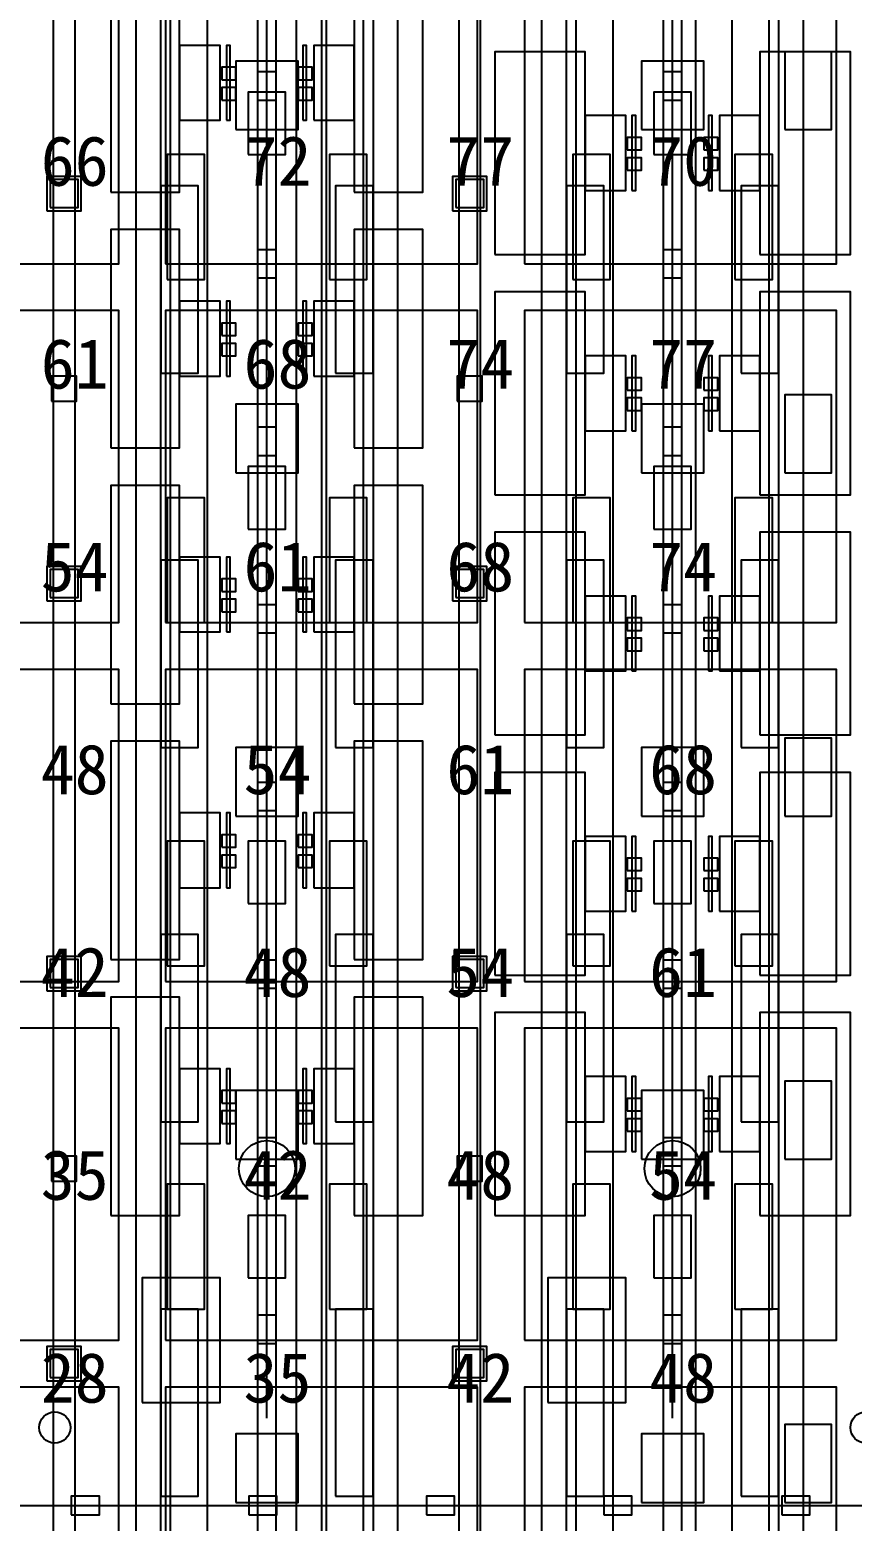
# Model space of a CAD drawing. Header units: metres. Extents: x -1640 to 1560, y -268 to 2338.
# Drawn here: x -203.35 to -176.99, y 2042.2 to 2090 of the extents above; entities that cross this region are included whole.
import ezdxf

# ---------------------------------------------------------------- set-up
doc = ezdxf.new("R2010")
doc.units = ezdxf.units.M
for name, color, linetype in [('1F_CHL', 4, 'Continuous'), ('1F_PUMP', 2, 'Continuous'), ('1F_SCR', 3, 'Continuous'), ('1F_STRUCT_COLUMN', 8, 'Continuous'), ('2F_CSF_LATERAL_RACK_CONCEPT', 9, 'Continuous'), ('2F_RFG', 5, 'Continuous'), ('2F_STRUCT_COLUMN', 8, 'Continuous'), ('2F_VMB', 6, 'Continuous'), ('3F_CLEANROOM_OVERHEAD_PIPE_DUCT_CONCEPT', 9, 'Continuous'), ('3F_CVD', 3, 'Continuous'), ('3F_DIFF', 4, 'Continuous'), ('3F_EHS_EGRESS_DIST_M', 2, 'Continuous'), ('3F_EHS_EXTINGUISHER_HYDRANT_CABINET_CONCEPT', 1, 'Continuous'), ('3F_EHS_GAS_DETECTOR', 6, 'Continuous'), ('3F_FOUP', 5, 'Continuous'), ('3F_OHT', 9, 'Continuous'), ('3F_OHTV', 1, 'Continuous'), ('3F_STK', 3, 'Continuous'), ('3F_STRUCT_COLUMN', 8, 'Continuous'), ('3F_TBAR', 6, 'Continuous'), ('4F_FFU', 1, 'Continuous'), ('4F_STRUCT_PLENUM_TRUSS_CONCEPT', 9, 'Continuous'), ('5F_CHL', 4, 'Continuous'), ('5F_PUMP', 2, 'Continuous'), ('5F_SCR', 3, 'Continuous'), ('5F_STRUCT_COLUMN', 8, 'Continuous'), ('6F_CSF_LATERAL_RACK_CONCEPT', 9, 'Continuous'), ('6F_RFG', 5, 'Continuous'), ('6F_STRUCT_COLUMN', 8, 'Continuous'), ('6F_VMB', 6, 'Continuous'), ('7F_CLEANROOM_OVERHEAD_PIPE_DUCT_CONCEPT', 9, 'Continuous'), ('7F_CVD', 3, 'Continuous'), ('7F_DIFF', 4, 'Continuous'), ('7F_EHS_EGRESS_DIST_M', 2, 'Continuous'), ('7F_EHS_EXTINGUISHER_HYDRANT_CABINET_CONCEPT', 1, 'Continuous'), ('7F_EHS_GAS_DETECTOR', 6, 'Continuous'), ('7F_FOUP', 5, 'Continuous'), ('7F_OHT', 9, 'Continuous'), ('7F_OHTV', 1, 'Continuous'), ('7F_STK', 3, 'Continuous'), ('7F_STRUCT_COLUMN', 8, 'Continuous'), ('7F_TBAR', 6, 'Continuous'), ('8F_FFU', 1, 'Continuous'), ('8F_STRUCT_PLENUM_TRUSS_CONCEPT', 9, 'Continuous'), ('EHS_TREATED_EXHAUST', 30, 'Continuous'), ('UTIL_ELEC.LV_CONCEPT', 2, 'Continuous'), ('UTIL_PCW.R_CONCEPT', 1, 'Continuous'), ('UTIL_PCW.S_CONCEPT', 6, 'Continuous')]:
    doc.layers.add(name, color=color, linetype=linetype)

msp = doc.modelspace()

# ---------------------------------------------------------------- linework, layer by layer
at = {"layer": '1F_CHL'}
for points in [[(-179.15, 2086.8), (-177.65, 2086.8), (-177.65, 2089.3), (-179.15, 2089.3)], [(-179.15, 2075.8), (-177.65, 2075.8), (-177.65, 2078.3), (-179.15, 2078.3)], [(-179.15, 2064.8), (-177.65, 2064.8), (-177.65, 2067.3), (-179.15, 2067.3)], [(-179.15, 2053.8), (-177.65, 2053.8), (-177.65, 2056.3), (-179.15, 2056.3)], [(-179.15, 2042.8), (-177.65, 2042.8), (-177.65, 2045.3), (-179.15, 2045.3)]]:
    msp.add_lwpolyline(points, close=True, dxfattribs=at)
at = {"layer": '1F_PUMP'}
for points in [[(-198.95, 2082), (-197.75, 2082), (-197.75, 2086), (-198.95, 2086)], [(-193.75, 2082), (-192.55, 2082), (-192.55, 2086), (-193.75, 2086)], [(-185.95, 2082), (-184.75, 2082), (-184.75, 2086), (-185.95, 2086)], [(-180.75, 2082), (-179.55, 2082), (-179.55, 2086), (-180.75, 2086)], [(-198.95, 2071), (-197.75, 2071), (-197.75, 2075), (-198.95, 2075)], [(-193.75, 2071), (-192.55, 2071), (-192.55, 2075), (-193.75, 2075)], [(-185.95, 2071), (-184.75, 2071), (-184.75, 2075), (-185.95, 2075)], [(-180.75, 2071), (-179.55, 2071), (-179.55, 2075), (-180.75, 2075)], [(-198.95, 2060), (-197.75, 2060), (-197.75, 2064), (-198.95, 2064)], [(-193.75, 2060), (-192.55, 2060), (-192.55, 2064), (-193.75, 2064)], [(-185.95, 2060), (-184.75, 2060), (-184.75, 2064), (-185.95, 2064)], [(-180.75, 2060), (-179.55, 2060), (-179.55, 2064), (-180.75, 2064)], [(-198.95, 2049), (-197.75, 2049), (-197.75, 2053), (-198.95, 2053)], [(-193.75, 2049), (-192.55, 2049), (-192.55, 2053), (-193.75, 2053)], [(-185.95, 2049), (-184.75, 2049), (-184.75, 2053), (-185.95, 2053)], [(-180.75, 2049), (-179.55, 2049), (-179.55, 2053), (-180.75, 2053)]]:
    msp.add_lwpolyline(points, close=True, dxfattribs=at)
at = {"layer": '1F_SCR'}
for points in [[(-196.75, 2086.8), (-194.75, 2086.8), (-194.75, 2089), (-196.75, 2089)], [(-183.75, 2086.8), (-181.75, 2086.8), (-181.75, 2089), (-183.75, 2089)], [(-196.75, 2075.8), (-194.75, 2075.8), (-194.75, 2078), (-196.75, 2078)], [(-183.75, 2075.8), (-181.75, 2075.8), (-181.75, 2078), (-183.75, 2078)], [(-196.75, 2064.8), (-194.75, 2064.8), (-194.75, 2067), (-196.75, 2067)], [(-183.75, 2064.8), (-181.75, 2064.8), (-181.75, 2067), (-183.75, 2067)], [(-196.75, 2053.8), (-194.75, 2053.8), (-194.75, 2056), (-196.75, 2056)], [(-183.75, 2053.8), (-181.75, 2053.8), (-181.75, 2056), (-183.75, 2056)], [(-196.75, 2042.8), (-194.75, 2042.8), (-194.75, 2045), (-196.75, 2045)], [(-183.75, 2042.8), (-181.75, 2042.8), (-181.75, 2045), (-183.75, 2045)]]:
    msp.add_lwpolyline(points, close=True, dxfattribs=at)
at = {"layer": '1F_STRUCT_COLUMN'}
for points in [[(-202.8, 2084.2), (-201.7, 2084.2), (-201.7, 2085.3), (-202.8, 2085.3)], [(-189.8, 2084.2), (-188.7, 2084.2), (-188.7, 2085.3), (-189.8, 2085.3)], [(-202.8, 2071.7), (-201.7, 2071.7), (-201.7, 2072.8), (-202.8, 2072.8)], [(-189.8, 2071.7), (-188.7, 2071.7), (-188.7, 2072.8), (-189.8, 2072.8)], [(-202.8, 2059.2), (-201.7, 2059.2), (-201.7, 2060.3), (-202.8, 2060.3)], [(-189.8, 2059.2), (-188.7, 2059.2), (-188.7, 2060.3), (-189.8, 2060.3)], [(-202.8, 2046.7), (-201.7, 2046.7), (-201.7, 2047.8), (-202.8, 2047.8)], [(-189.8, 2046.7), (-188.7, 2046.7), (-188.7, 2047.8), (-189.8, 2047.8)]]:
    msp.add_lwpolyline(points, close=True, dxfattribs=at)
at = {"layer": '2F_CSF_LATERAL_RACK_CONCEPT'}
for points in [[(-199.95, 1970), (-199.15, 1970), (-199.15, 2113), (-199.95, 2113)], [(-192.35, 1970), (-191.55, 1970), (-191.55, 2113), (-192.35, 2113)], [(-186.95, 1970), (-186.15, 1970), (-186.15, 2113), (-186.95, 2113)], [(-179.35, 1970), (-178.55, 1970), (-178.55, 2113), (-179.35, 2113)]]:
    msp.add_lwpolyline(points, close=True, dxfattribs=at)
at = {"layer": '2F_RFG'}
for points in [[(-199.15, 2079), (-197.95, 2079), (-197.95, 2085), (-199.15, 2085)], [(-193.55, 2079), (-192.35, 2079), (-192.35, 2085), (-193.55, 2085)], [(-186.15, 2079), (-184.95, 2079), (-184.95, 2085), (-186.15, 2085)], [(-180.55, 2079), (-179.35, 2079), (-179.35, 2085), (-180.55, 2085)], [(-199.15, 2067), (-197.95, 2067), (-197.95, 2073), (-199.15, 2073)], [(-193.55, 2067), (-192.35, 2067), (-192.35, 2073), (-193.55, 2073)], [(-186.15, 2067), (-184.95, 2067), (-184.95, 2073), (-186.15, 2073)], [(-180.55, 2067), (-179.35, 2067), (-179.35, 2073), (-180.55, 2073)], [(-199.15, 2055), (-197.95, 2055), (-197.95, 2061), (-199.15, 2061)], [(-193.55, 2055), (-192.35, 2055), (-192.35, 2061), (-193.55, 2061)], [(-186.15, 2055), (-184.95, 2055), (-184.95, 2061), (-186.15, 2061)], [(-180.55, 2055), (-179.35, 2055), (-179.35, 2061), (-180.55, 2061)], [(-199.15, 2043), (-197.95, 2043), (-197.95, 2049), (-199.15, 2049)], [(-193.55, 2043), (-192.35, 2043), (-192.35, 2049), (-193.55, 2049)], [(-186.15, 2043), (-184.95, 2043), (-184.95, 2049), (-186.15, 2049)], [(-180.55, 2043), (-179.35, 2043), (-179.35, 2049), (-180.55, 2049)]]:
    msp.add_lwpolyline(points, close=True, dxfattribs=at)
at = {"layer": '2F_STRUCT_COLUMN'}
for points in [[(-202.7, 2084.3), (-201.8, 2084.3), (-201.8, 2085.2), (-202.7, 2085.2)], [(-189.7, 2084.3), (-188.8, 2084.3), (-188.8, 2085.2), (-189.7, 2085.2)], [(-202.7, 2071.8), (-201.8, 2071.8), (-201.8, 2072.7), (-202.7, 2072.7)], [(-189.7, 2071.8), (-188.8, 2071.8), (-188.8, 2072.7), (-189.7, 2072.7)], [(-202.7, 2059.3), (-201.8, 2059.3), (-201.8, 2060.2), (-202.7, 2060.2)], [(-189.7, 2059.3), (-188.8, 2059.3), (-188.8, 2060.2), (-189.7, 2060.2)], [(-202.7, 2046.8), (-201.8, 2046.8), (-201.8, 2047.7), (-202.7, 2047.7)], [(-189.7, 2046.8), (-188.8, 2046.8), (-188.8, 2047.7), (-189.7, 2047.7)]]:
    msp.add_lwpolyline(points, close=True, dxfattribs=at)
at = {"layer": '2F_VMB'}
for points in [[(-196.35, 2086), (-195.15, 2086), (-195.15, 2088), (-196.35, 2088)], [(-183.35, 2086), (-182.15, 2086), (-182.15, 2088), (-183.35, 2088)], [(-196.35, 2074), (-195.15, 2074), (-195.15, 2076), (-196.35, 2076)], [(-183.35, 2074), (-182.15, 2074), (-182.15, 2076), (-183.35, 2076)], [(-196.35, 2062), (-195.15, 2062), (-195.15, 2064), (-196.35, 2064)], [(-183.35, 2062), (-182.15, 2062), (-182.15, 2064), (-183.35, 2064)], [(-196.35, 2050), (-195.15, 2050), (-195.15, 2052), (-196.35, 2052)], [(-183.35, 2050), (-182.15, 2050), (-182.15, 2052), (-183.35, 2052)]]:
    msp.add_lwpolyline(points, close=True, dxfattribs=at)
at = {"layer": '3F_CLEANROOM_OVERHEAD_PIPE_DUCT_CONCEPT'}
for points in [[(-198.85, 1969), (-197.65, 1969), (-197.65, 2114), (-198.85, 2114)], [(-193.85, 1969), (-192.65, 1969), (-192.65, 2114), (-193.85, 2114)], [(-185.85, 1969), (-184.65, 1969), (-184.65, 2114), (-185.85, 2114)], [(-180.85, 1969), (-179.65, 1969), (-179.65, 2114), (-180.85, 2114)]]:
    msp.add_lwpolyline(points, close=True, dxfattribs=at)
at = {"layer": '3F_CVD'}
for points in [[(-188.45, 2082.8), (-185.55, 2082.8), (-185.55, 2089.3), (-188.45, 2089.3)], [(-179.95, 2082.8), (-177.05, 2082.8), (-177.05, 2089.3), (-179.95, 2089.3)], [(-185.55, 2084.85), (-184.25, 2084.85), (-184.25, 2087.25), (-185.55, 2087.25)], [(-181.25, 2084.85), (-179.95, 2084.85), (-179.95, 2087.25), (-181.25, 2087.25)], [(-188.45, 2075.1), (-185.55, 2075.1), (-185.55, 2081.6), (-188.45, 2081.6)], [(-179.95, 2075.1), (-177.05, 2075.1), (-177.05, 2081.6), (-179.95, 2081.6)], [(-185.55, 2077.15), (-184.25, 2077.15), (-184.25, 2079.55), (-185.55, 2079.55)], [(-181.25, 2077.15), (-179.95, 2077.15), (-179.95, 2079.55), (-181.25, 2079.55)], [(-188.45, 2067.4), (-185.55, 2067.4), (-185.55, 2073.9), (-188.45, 2073.9)], [(-179.95, 2067.4), (-177.05, 2067.4), (-177.05, 2073.9), (-179.95, 2073.9)], [(-185.55, 2069.45), (-184.25, 2069.45), (-184.25, 2071.85), (-185.55, 2071.85)], [(-181.25, 2069.45), (-179.95, 2069.45), (-179.95, 2071.85), (-181.25, 2071.85)], [(-188.45, 2059.7), (-185.55, 2059.7), (-185.55, 2066.2), (-188.45, 2066.2)], [(-179.95, 2059.7), (-177.05, 2059.7), (-177.05, 2066.2), (-179.95, 2066.2)], [(-185.55, 2061.75), (-184.25, 2061.75), (-184.25, 2064.15), (-185.55, 2064.15)], [(-181.25, 2061.75), (-179.95, 2061.75), (-179.95, 2064.15), (-181.25, 2064.15)], [(-188.45, 2052), (-185.55, 2052), (-185.55, 2058.5), (-188.45, 2058.5)], [(-179.95, 2052), (-177.05, 2052), (-177.05, 2058.5), (-179.95, 2058.5)], [(-185.55, 2054.05), (-184.25, 2054.05), (-184.25, 2056.45), (-185.55, 2056.45)], [(-181.25, 2054.05), (-179.95, 2054.05), (-179.95, 2056.45), (-181.25, 2056.45)]]:
    msp.add_lwpolyline(points, close=True, dxfattribs=at)
at = {"layer": '3F_DIFF'}
for points in [[(-200.75, 2084.8), (-198.55, 2084.8), (-198.55, 2091.8), (-200.75, 2091.8)], [(-192.95, 2084.8), (-190.75, 2084.8), (-190.75, 2091.8), (-192.95, 2091.8)], [(-198.55, 2087.1), (-197.25, 2087.1), (-197.25, 2089.5), (-198.55, 2089.5)], [(-194.25, 2087.1), (-192.95, 2087.1), (-192.95, 2089.5), (-194.25, 2089.5)], [(-200.75, 2076.6), (-198.55, 2076.6), (-198.55, 2083.6), (-200.75, 2083.6)], [(-192.95, 2076.6), (-190.75, 2076.6), (-190.75, 2083.6), (-192.95, 2083.6)], [(-198.55, 2078.9), (-197.25, 2078.9), (-197.25, 2081.3), (-198.55, 2081.3)], [(-194.25, 2078.9), (-192.95, 2078.9), (-192.95, 2081.3), (-194.25, 2081.3)], [(-200.75, 2068.4), (-198.55, 2068.4), (-198.55, 2075.4), (-200.75, 2075.4)], [(-192.95, 2068.4), (-190.75, 2068.4), (-190.75, 2075.4), (-192.95, 2075.4)], [(-198.55, 2070.7), (-197.25, 2070.7), (-197.25, 2073.1), (-198.55, 2073.1)], [(-194.25, 2070.7), (-192.95, 2070.7), (-192.95, 2073.1), (-194.25, 2073.1)], [(-200.75, 2060.2), (-198.55, 2060.2), (-198.55, 2067.2), (-200.75, 2067.2)], [(-192.95, 2060.2), (-190.75, 2060.2), (-190.75, 2067.2), (-192.95, 2067.2)], [(-198.55, 2062.5), (-197.25, 2062.5), (-197.25, 2064.9), (-198.55, 2064.9)], [(-194.25, 2062.5), (-192.95, 2062.5), (-192.95, 2064.9), (-194.25, 2064.9)], [(-200.75, 2052), (-198.55, 2052), (-198.55, 2059), (-200.75, 2059)], [(-192.95, 2052), (-190.75, 2052), (-190.75, 2059), (-192.95, 2059)], [(-198.55, 2054.3), (-197.25, 2054.3), (-197.25, 2056.7), (-198.55, 2056.7)], [(-194.25, 2054.3), (-192.95, 2054.3), (-192.95, 2056.7), (-194.25, 2056.7)]]:
    msp.add_lwpolyline(points, close=True, dxfattribs=at)
at = {"layer": '3F_EHS_EXTINGUISHER_HYDRANT_CABINET_CONCEPT'}
for centre in [(-202.55, 2045.2), (-176.55, 2045.2)]:
    msp.add_circle(centre, 0.5, dxfattribs=at)
at = {"layer": '3F_EHS_GAS_DETECTOR'}
for centre in [(-195.75, 2053.5), (-182.75, 2053.5)]:
    msp.add_circle(centre, 0.9, dxfattribs=at)
at = {"layer": '3F_FOUP'}
for points in [[(-197.2, 2088.4), (-196.75, 2088.4), (-196.75, 2088.8), (-197.2, 2088.8)], [(-194.75, 2088.4), (-194.3, 2088.4), (-194.3, 2088.8), (-194.75, 2088.8)], [(-197.2, 2087.75), (-196.75, 2087.75), (-196.75, 2088.15), (-197.2, 2088.15)], [(-194.75, 2087.75), (-194.3, 2087.75), (-194.3, 2088.15), (-194.75, 2088.15)], [(-184.2, 2086.15), (-183.75, 2086.15), (-183.75, 2086.55), (-184.2, 2086.55)], [(-181.75, 2086.15), (-181.3, 2086.15), (-181.3, 2086.55), (-181.75, 2086.55)], [(-184.2, 2085.5), (-183.75, 2085.5), (-183.75, 2085.9), (-184.2, 2085.9)], [(-181.75, 2085.5), (-181.3, 2085.5), (-181.3, 2085.9), (-181.75, 2085.9)], [(-197.2, 2080.2), (-196.75, 2080.2), (-196.75, 2080.6), (-197.2, 2080.6)], [(-194.75, 2080.2), (-194.3, 2080.2), (-194.3, 2080.6), (-194.75, 2080.6)], [(-197.2, 2079.55), (-196.75, 2079.55), (-196.75, 2079.95), (-197.2, 2079.95)], [(-194.75, 2079.55), (-194.3, 2079.55), (-194.3, 2079.95), (-194.75, 2079.95)], [(-184.2, 2078.45), (-183.75, 2078.45), (-183.75, 2078.85), (-184.2, 2078.85)], [(-181.75, 2078.45), (-181.3, 2078.45), (-181.3, 2078.85), (-181.75, 2078.85)], [(-184.2, 2077.8), (-183.75, 2077.8), (-183.75, 2078.2), (-184.2, 2078.2)], [(-181.75, 2077.8), (-181.3, 2077.8), (-181.3, 2078.2), (-181.75, 2078.2)], [(-197.2, 2072), (-196.75, 2072), (-196.75, 2072.4), (-197.2, 2072.4)], [(-194.75, 2072), (-194.3, 2072), (-194.3, 2072.4), (-194.75, 2072.4)], [(-197.2, 2071.35), (-196.75, 2071.35), (-196.75, 2071.75), (-197.2, 2071.75)], [(-194.75, 2071.35), (-194.3, 2071.35), (-194.3, 2071.75), (-194.75, 2071.75)], [(-184.2, 2070.75), (-183.75, 2070.75), (-183.75, 2071.15), (-184.2, 2071.15)], [(-181.75, 2070.75), (-181.3, 2070.75), (-181.3, 2071.15), (-181.75, 2071.15)], [(-184.2, 2070.1), (-183.75, 2070.1), (-183.75, 2070.5), (-184.2, 2070.5)], [(-181.75, 2070.1), (-181.3, 2070.1), (-181.3, 2070.5), (-181.75, 2070.5)], [(-197.2, 2063.8), (-196.75, 2063.8), (-196.75, 2064.2), (-197.2, 2064.2)], [(-194.75, 2063.8), (-194.3, 2063.8), (-194.3, 2064.2), (-194.75, 2064.2)], [(-197.2, 2063.15), (-196.75, 2063.15), (-196.75, 2063.55), (-197.2, 2063.55)], [(-194.75, 2063.15), (-194.3, 2063.15), (-194.3, 2063.55), (-194.75, 2063.55)], [(-184.2, 2063.05), (-183.75, 2063.05), (-183.75, 2063.45), (-184.2, 2063.45)], [(-181.75, 2063.05), (-181.3, 2063.05), (-181.3, 2063.45), (-181.75, 2063.45)], [(-184.2, 2062.4), (-183.75, 2062.4), (-183.75, 2062.8), (-184.2, 2062.8)], [(-181.75, 2062.4), (-181.3, 2062.4), (-181.3, 2062.8), (-181.75, 2062.8)], [(-197.2, 2055.6), (-196.75, 2055.6), (-196.75, 2056), (-197.2, 2056)], [(-194.75, 2055.6), (-194.3, 2055.6), (-194.3, 2056), (-194.75, 2056)], [(-184.2, 2055.35), (-183.75, 2055.35), (-183.75, 2055.75), (-184.2, 2055.75)], [(-181.75, 2055.35), (-181.3, 2055.35), (-181.3, 2055.75), (-181.75, 2055.75)], [(-197.2, 2054.95), (-196.75, 2054.95), (-196.75, 2055.35), (-197.2, 2055.35)], [(-194.75, 2054.95), (-194.3, 2054.95), (-194.3, 2055.35), (-194.75, 2055.35)], [(-184.2, 2054.7), (-183.75, 2054.7), (-183.75, 2055.1), (-184.2, 2055.1)], [(-181.75, 2054.7), (-181.3, 2054.7), (-181.3, 2055.1), (-181.75, 2055.1)]]:
    msp.add_lwpolyline(points, close=True, dxfattribs=at)
at = {"layer": '3F_OHT'}
for p, q in [((-195.75, 2045.5), (-195.75, 2114)), ((-182.75, 2045.5), (-182.75, 2114)), ((-221.5, 2042.7), (-1, 2042.7))]:
    msp.add_line(p, q, dxfattribs=at)
at = {"layer": '3F_OHTV'}
for points in [[(-196.05, 2087.75), (-195.45, 2087.75), (-195.45, 2088.65), (-196.05, 2088.65)], [(-183.05, 2087.75), (-182.45, 2087.75), (-182.45, 2088.65), (-183.05, 2088.65)], [(-196.05, 2082.05), (-195.45, 2082.05), (-195.45, 2082.95), (-196.05, 2082.95)], [(-183.05, 2082.05), (-182.45, 2082.05), (-182.45, 2082.95), (-183.05, 2082.95)], [(-196.05, 2076.36), (-195.45, 2076.36), (-195.45, 2077.26), (-196.05, 2077.26)], [(-183.05, 2076.36), (-182.45, 2076.36), (-182.45, 2077.26), (-183.05, 2077.26)], [(-196.05, 2070.67), (-195.45, 2070.67), (-195.45, 2071.57), (-196.05, 2071.57)], [(-183.05, 2070.67), (-182.45, 2070.67), (-182.45, 2071.57), (-183.05, 2071.57)], [(-196.05, 2064.98), (-195.45, 2064.98), (-195.45, 2065.88), (-196.05, 2065.88)], [(-183.05, 2064.98), (-182.45, 2064.98), (-182.45, 2065.88), (-183.05, 2065.88)], [(-196.05, 2059.28), (-195.45, 2059.28), (-195.45, 2060.18), (-196.05, 2060.18)], [(-183.05, 2059.28), (-182.45, 2059.28), (-182.45, 2060.18), (-183.05, 2060.18)], [(-196.05, 2053.59), (-195.45, 2053.59), (-195.45, 2054.49), (-196.05, 2054.49)], [(-183.05, 2053.59), (-182.45, 2053.59), (-182.45, 2054.49), (-183.05, 2054.49)], [(-196.05, 2047.9), (-195.45, 2047.9), (-195.45, 2048.8), (-196.05, 2048.8)], [(-183.05, 2047.9), (-182.45, 2047.9), (-182.45, 2048.8), (-183.05, 2048.8)], [(-202.02, 2042.4), (-201.12, 2042.4), (-201.12, 2043), (-202.02, 2043)], [(-196.33, 2042.4), (-195.43, 2042.4), (-195.43, 2043), (-196.33, 2043)], [(-190.64, 2042.4), (-189.74, 2042.4), (-189.74, 2043), (-190.64, 2043)], [(-184.95, 2042.4), (-184.05, 2042.4), (-184.05, 2043), (-184.95, 2043)], [(-179.25, 2042.4), (-178.35, 2042.4), (-178.35, 2043), (-179.25, 2043)]]:
    msp.add_lwpolyline(points, close=True, dxfattribs=at)
at = {"layer": '3F_STK'}
for points in [[(-199.75, 2046), (-197.25, 2046), (-197.25, 2050), (-199.75, 2050)], [(-186.75, 2046), (-184.25, 2046), (-184.25, 2050), (-186.75, 2050)]]:
    msp.add_lwpolyline(points, close=True, dxfattribs=at)
at = {"layer": '3F_STRUCT_COLUMN'}
for points in [[(-202.65, 2078.1), (-201.85, 2078.1), (-201.85, 2078.9), (-202.65, 2078.9)], [(-189.65, 2078.1), (-188.85, 2078.1), (-188.85, 2078.9), (-189.65, 2078.9)], [(-202.65, 2053.1), (-201.85, 2053.1), (-201.85, 2053.9), (-202.65, 2053.9)], [(-189.65, 2053.1), (-188.85, 2053.1), (-188.85, 2053.9), (-189.65, 2053.9)]]:
    msp.add_lwpolyline(points, close=True, dxfattribs=at)
at = {"layer": '3F_TBAR'}
for points in [[(-197.05, 2087.1), (-196.93, 2087.1), (-196.93, 2089.5), (-197.05, 2089.5)], [(-194.6, 2087.1), (-194.48, 2087.1), (-194.48, 2089.5), (-194.6, 2089.5)], [(-184.05, 2084.85), (-183.93, 2084.85), (-183.93, 2087.25), (-184.05, 2087.25)], [(-181.6, 2084.85), (-181.48, 2084.85), (-181.48, 2087.25), (-181.6, 2087.25)], [(-197.05, 2078.9), (-196.93, 2078.9), (-196.93, 2081.3), (-197.05, 2081.3)], [(-194.6, 2078.9), (-194.48, 2078.9), (-194.48, 2081.3), (-194.6, 2081.3)], [(-184.05, 2077.15), (-183.93, 2077.15), (-183.93, 2079.55), (-184.05, 2079.55)], [(-181.6, 2077.15), (-181.48, 2077.15), (-181.48, 2079.55), (-181.6, 2079.55)], [(-197.05, 2070.7), (-196.93, 2070.7), (-196.93, 2073.1), (-197.05, 2073.1)], [(-194.6, 2070.7), (-194.48, 2070.7), (-194.48, 2073.1), (-194.6, 2073.1)], [(-184.05, 2069.45), (-183.93, 2069.45), (-183.93, 2071.85), (-184.05, 2071.85)], [(-181.6, 2069.45), (-181.48, 2069.45), (-181.48, 2071.85), (-181.6, 2071.85)], [(-197.05, 2062.5), (-196.93, 2062.5), (-196.93, 2064.9), (-197.05, 2064.9)], [(-194.6, 2062.5), (-194.48, 2062.5), (-194.48, 2064.9), (-194.6, 2064.9)], [(-184.05, 2061.75), (-183.93, 2061.75), (-183.93, 2064.15), (-184.05, 2064.15)], [(-181.6, 2061.75), (-181.48, 2061.75), (-181.48, 2064.15), (-181.6, 2064.15)], [(-197.05, 2054.3), (-196.93, 2054.3), (-196.93, 2056.7), (-197.05, 2056.7)], [(-194.6, 2054.3), (-194.48, 2054.3), (-194.48, 2056.7), (-194.6, 2056.7)], [(-184.05, 2054.05), (-183.93, 2054.05), (-183.93, 2056.45), (-184.05, 2056.45)], [(-181.6, 2054.05), (-181.48, 2054.05), (-181.48, 2056.45), (-181.6, 2056.45)]]:
    msp.add_lwpolyline(points, close=True, dxfattribs=at)
at = {"layer": '4F_FFU'}
for points in [[(-210.5, 2082.5), (-200.5, 2082.5), (-200.5, 2092.5), (-210.5, 2092.5)], [(-199, 2082.5), (-189, 2082.5), (-189, 2092.5), (-199, 2092.5)], [(-187.5, 2082.5), (-177.5, 2082.5), (-177.5, 2092.5), (-187.5, 2092.5)], [(-210.5, 2071), (-200.5, 2071), (-200.5, 2081), (-210.5, 2081)], [(-199, 2071), (-189, 2071), (-189, 2081), (-199, 2081)], [(-187.5, 2071), (-177.5, 2071), (-177.5, 2081), (-187.5, 2081)], [(-210.5, 2059.5), (-200.5, 2059.5), (-200.5, 2069.5), (-210.5, 2069.5)], [(-199, 2059.5), (-189, 2059.5), (-189, 2069.5), (-199, 2069.5)], [(-187.5, 2059.5), (-177.5, 2059.5), (-177.5, 2069.5), (-187.5, 2069.5)], [(-210.5, 2048), (-200.5, 2048), (-200.5, 2058), (-210.5, 2058)], [(-199, 2048), (-189, 2048), (-189, 2058), (-199, 2058)], [(-187.5, 2048), (-177.5, 2048), (-177.5, 2058), (-187.5, 2058)], [(-210.5, 2036.5), (-200.5, 2036.5), (-200.5, 2046.5), (-210.5, 2046.5)], [(-199, 2036.5), (-189, 2036.5), (-189, 2046.5), (-199, 2046.5)], [(-187.5, 2036.5), (-177.5, 2036.5), (-177.5, 2046.5), (-187.5, 2046.5)]]:
    msp.add_lwpolyline(points, close=True, dxfattribs=at)
at = {"layer": '4F_STRUCT_PLENUM_TRUSS_CONCEPT'}
for points in [[(-202.6, 1966), (-201.9, 1966), (-201.9, 2117), (-202.6, 2117)], [(-189.6, 1966), (-188.9, 1966), (-188.9, 2117), (-189.6, 2117)]]:
    msp.add_lwpolyline(points, close=True, dxfattribs=at)
at = {"layer": '5F_CHL'}
for points in [[(-179.15, 2086.8), (-177.65, 2086.8), (-177.65, 2089.3), (-179.15, 2089.3)], [(-179.15, 2075.8), (-177.65, 2075.8), (-177.65, 2078.3), (-179.15, 2078.3)], [(-179.15, 2064.8), (-177.65, 2064.8), (-177.65, 2067.3), (-179.15, 2067.3)], [(-179.15, 2053.8), (-177.65, 2053.8), (-177.65, 2056.3), (-179.15, 2056.3)], [(-179.15, 2042.8), (-177.65, 2042.8), (-177.65, 2045.3), (-179.15, 2045.3)]]:
    msp.add_lwpolyline(points, close=True, dxfattribs=at)
at = {"layer": '5F_PUMP'}
for points in [[(-198.95, 2082), (-197.75, 2082), (-197.75, 2086), (-198.95, 2086)], [(-193.75, 2082), (-192.55, 2082), (-192.55, 2086), (-193.75, 2086)], [(-185.95, 2082), (-184.75, 2082), (-184.75, 2086), (-185.95, 2086)], [(-180.75, 2082), (-179.55, 2082), (-179.55, 2086), (-180.75, 2086)], [(-198.95, 2071), (-197.75, 2071), (-197.75, 2075), (-198.95, 2075)], [(-193.75, 2071), (-192.55, 2071), (-192.55, 2075), (-193.75, 2075)], [(-185.95, 2071), (-184.75, 2071), (-184.75, 2075), (-185.95, 2075)], [(-180.75, 2071), (-179.55, 2071), (-179.55, 2075), (-180.75, 2075)], [(-198.95, 2060), (-197.75, 2060), (-197.75, 2064), (-198.95, 2064)], [(-193.75, 2060), (-192.55, 2060), (-192.55, 2064), (-193.75, 2064)], [(-185.95, 2060), (-184.75, 2060), (-184.75, 2064), (-185.95, 2064)], [(-180.75, 2060), (-179.55, 2060), (-179.55, 2064), (-180.75, 2064)], [(-198.95, 2049), (-197.75, 2049), (-197.75, 2053), (-198.95, 2053)], [(-193.75, 2049), (-192.55, 2049), (-192.55, 2053), (-193.75, 2053)], [(-185.95, 2049), (-184.75, 2049), (-184.75, 2053), (-185.95, 2053)], [(-180.75, 2049), (-179.55, 2049), (-179.55, 2053), (-180.75, 2053)]]:
    msp.add_lwpolyline(points, close=True, dxfattribs=at)
at = {"layer": '5F_SCR'}
for points in [[(-196.75, 2086.8), (-194.75, 2086.8), (-194.75, 2089), (-196.75, 2089)], [(-183.75, 2086.8), (-181.75, 2086.8), (-181.75, 2089), (-183.75, 2089)], [(-196.75, 2075.8), (-194.75, 2075.8), (-194.75, 2078), (-196.75, 2078)], [(-183.75, 2075.8), (-181.75, 2075.8), (-181.75, 2078), (-183.75, 2078)], [(-196.75, 2064.8), (-194.75, 2064.8), (-194.75, 2067), (-196.75, 2067)], [(-183.75, 2064.8), (-181.75, 2064.8), (-181.75, 2067), (-183.75, 2067)], [(-196.75, 2053.8), (-194.75, 2053.8), (-194.75, 2056), (-196.75, 2056)], [(-183.75, 2053.8), (-181.75, 2053.8), (-181.75, 2056), (-183.75, 2056)], [(-196.75, 2042.8), (-194.75, 2042.8), (-194.75, 2045), (-196.75, 2045)], [(-183.75, 2042.8), (-181.75, 2042.8), (-181.75, 2045), (-183.75, 2045)]]:
    msp.add_lwpolyline(points, close=True, dxfattribs=at)
at = {"layer": '5F_STRUCT_COLUMN'}
for points in [[(-202.8, 2084.2), (-201.7, 2084.2), (-201.7, 2085.3), (-202.8, 2085.3)], [(-189.8, 2084.2), (-188.7, 2084.2), (-188.7, 2085.3), (-189.8, 2085.3)], [(-202.8, 2071.7), (-201.7, 2071.7), (-201.7, 2072.8), (-202.8, 2072.8)], [(-189.8, 2071.7), (-188.7, 2071.7), (-188.7, 2072.8), (-189.8, 2072.8)], [(-202.8, 2059.2), (-201.7, 2059.2), (-201.7, 2060.3), (-202.8, 2060.3)], [(-189.8, 2059.2), (-188.7, 2059.2), (-188.7, 2060.3), (-189.8, 2060.3)], [(-202.8, 2046.7), (-201.7, 2046.7), (-201.7, 2047.8), (-202.8, 2047.8)], [(-189.8, 2046.7), (-188.7, 2046.7), (-188.7, 2047.8), (-189.8, 2047.8)]]:
    msp.add_lwpolyline(points, close=True, dxfattribs=at)
at = {"layer": '6F_CSF_LATERAL_RACK_CONCEPT'}
for points in [[(-199.95, 1970), (-199.15, 1970), (-199.15, 2113), (-199.95, 2113)], [(-192.35, 1970), (-191.55, 1970), (-191.55, 2113), (-192.35, 2113)], [(-186.95, 1970), (-186.15, 1970), (-186.15, 2113), (-186.95, 2113)], [(-179.35, 1970), (-178.55, 1970), (-178.55, 2113), (-179.35, 2113)]]:
    msp.add_lwpolyline(points, close=True, dxfattribs=at)
at = {"layer": '6F_RFG'}
for points in [[(-199.15, 2079), (-197.95, 2079), (-197.95, 2085), (-199.15, 2085)], [(-193.55, 2079), (-192.35, 2079), (-192.35, 2085), (-193.55, 2085)], [(-186.15, 2079), (-184.95, 2079), (-184.95, 2085), (-186.15, 2085)], [(-180.55, 2079), (-179.35, 2079), (-179.35, 2085), (-180.55, 2085)], [(-199.15, 2067), (-197.95, 2067), (-197.95, 2073), (-199.15, 2073)], [(-193.55, 2067), (-192.35, 2067), (-192.35, 2073), (-193.55, 2073)], [(-186.15, 2067), (-184.95, 2067), (-184.95, 2073), (-186.15, 2073)], [(-180.55, 2067), (-179.35, 2067), (-179.35, 2073), (-180.55, 2073)], [(-199.15, 2055), (-197.95, 2055), (-197.95, 2061), (-199.15, 2061)], [(-193.55, 2055), (-192.35, 2055), (-192.35, 2061), (-193.55, 2061)], [(-186.15, 2055), (-184.95, 2055), (-184.95, 2061), (-186.15, 2061)], [(-180.55, 2055), (-179.35, 2055), (-179.35, 2061), (-180.55, 2061)], [(-199.15, 2043), (-197.95, 2043), (-197.95, 2049), (-199.15, 2049)], [(-193.55, 2043), (-192.35, 2043), (-192.35, 2049), (-193.55, 2049)], [(-186.15, 2043), (-184.95, 2043), (-184.95, 2049), (-186.15, 2049)], [(-180.55, 2043), (-179.35, 2043), (-179.35, 2049), (-180.55, 2049)]]:
    msp.add_lwpolyline(points, close=True, dxfattribs=at)
at = {"layer": '6F_STRUCT_COLUMN'}
for points in [[(-202.7, 2084.3), (-201.8, 2084.3), (-201.8, 2085.2), (-202.7, 2085.2)], [(-189.7, 2084.3), (-188.8, 2084.3), (-188.8, 2085.2), (-189.7, 2085.2)], [(-202.7, 2071.8), (-201.8, 2071.8), (-201.8, 2072.7), (-202.7, 2072.7)], [(-189.7, 2071.8), (-188.8, 2071.8), (-188.8, 2072.7), (-189.7, 2072.7)], [(-202.7, 2059.3), (-201.8, 2059.3), (-201.8, 2060.2), (-202.7, 2060.2)], [(-189.7, 2059.3), (-188.8, 2059.3), (-188.8, 2060.2), (-189.7, 2060.2)], [(-202.7, 2046.8), (-201.8, 2046.8), (-201.8, 2047.7), (-202.7, 2047.7)], [(-189.7, 2046.8), (-188.8, 2046.8), (-188.8, 2047.7), (-189.7, 2047.7)]]:
    msp.add_lwpolyline(points, close=True, dxfattribs=at)
at = {"layer": '6F_VMB'}
for points in [[(-196.35, 2086), (-195.15, 2086), (-195.15, 2088), (-196.35, 2088)], [(-183.35, 2086), (-182.15, 2086), (-182.15, 2088), (-183.35, 2088)], [(-196.35, 2074), (-195.15, 2074), (-195.15, 2076), (-196.35, 2076)], [(-183.35, 2074), (-182.15, 2074), (-182.15, 2076), (-183.35, 2076)], [(-196.35, 2062), (-195.15, 2062), (-195.15, 2064), (-196.35, 2064)], [(-183.35, 2062), (-182.15, 2062), (-182.15, 2064), (-183.35, 2064)], [(-196.35, 2050), (-195.15, 2050), (-195.15, 2052), (-196.35, 2052)], [(-183.35, 2050), (-182.15, 2050), (-182.15, 2052), (-183.35, 2052)]]:
    msp.add_lwpolyline(points, close=True, dxfattribs=at)
at = {"layer": '7F_CLEANROOM_OVERHEAD_PIPE_DUCT_CONCEPT'}
for points in [[(-198.85, 1969), (-197.65, 1969), (-197.65, 2114), (-198.85, 2114)], [(-193.85, 1969), (-192.65, 1969), (-192.65, 2114), (-193.85, 2114)], [(-185.85, 1969), (-184.65, 1969), (-184.65, 2114), (-185.85, 2114)], [(-180.85, 1969), (-179.65, 1969), (-179.65, 2114), (-180.85, 2114)]]:
    msp.add_lwpolyline(points, close=True, dxfattribs=at)
at = {"layer": '7F_CVD'}
for points in [[(-188.45, 2082.8), (-185.55, 2082.8), (-185.55, 2089.3), (-188.45, 2089.3)], [(-179.95, 2082.8), (-177.05, 2082.8), (-177.05, 2089.3), (-179.95, 2089.3)], [(-185.55, 2084.85), (-184.25, 2084.85), (-184.25, 2087.25), (-185.55, 2087.25)], [(-181.25, 2084.85), (-179.95, 2084.85), (-179.95, 2087.25), (-181.25, 2087.25)], [(-188.45, 2075.1), (-185.55, 2075.1), (-185.55, 2081.6), (-188.45, 2081.6)], [(-179.95, 2075.1), (-177.05, 2075.1), (-177.05, 2081.6), (-179.95, 2081.6)], [(-185.55, 2077.15), (-184.25, 2077.15), (-184.25, 2079.55), (-185.55, 2079.55)], [(-181.25, 2077.15), (-179.95, 2077.15), (-179.95, 2079.55), (-181.25, 2079.55)], [(-188.45, 2067.4), (-185.55, 2067.4), (-185.55, 2073.9), (-188.45, 2073.9)], [(-179.95, 2067.4), (-177.05, 2067.4), (-177.05, 2073.9), (-179.95, 2073.9)], [(-185.55, 2069.45), (-184.25, 2069.45), (-184.25, 2071.85), (-185.55, 2071.85)], [(-181.25, 2069.45), (-179.95, 2069.45), (-179.95, 2071.85), (-181.25, 2071.85)], [(-188.45, 2059.7), (-185.55, 2059.7), (-185.55, 2066.2), (-188.45, 2066.2)], [(-179.95, 2059.7), (-177.05, 2059.7), (-177.05, 2066.2), (-179.95, 2066.2)], [(-185.55, 2061.75), (-184.25, 2061.75), (-184.25, 2064.15), (-185.55, 2064.15)], [(-181.25, 2061.75), (-179.95, 2061.75), (-179.95, 2064.15), (-181.25, 2064.15)], [(-188.45, 2052), (-185.55, 2052), (-185.55, 2058.5), (-188.45, 2058.5)], [(-179.95, 2052), (-177.05, 2052), (-177.05, 2058.5), (-179.95, 2058.5)], [(-185.55, 2054.05), (-184.25, 2054.05), (-184.25, 2056.45), (-185.55, 2056.45)], [(-181.25, 2054.05), (-179.95, 2054.05), (-179.95, 2056.45), (-181.25, 2056.45)]]:
    msp.add_lwpolyline(points, close=True, dxfattribs=at)
at = {"layer": '7F_DIFF'}
for points in [[(-200.75, 2084.8), (-198.55, 2084.8), (-198.55, 2091.8), (-200.75, 2091.8)], [(-192.95, 2084.8), (-190.75, 2084.8), (-190.75, 2091.8), (-192.95, 2091.8)], [(-198.55, 2087.1), (-197.25, 2087.1), (-197.25, 2089.5), (-198.55, 2089.5)], [(-194.25, 2087.1), (-192.95, 2087.1), (-192.95, 2089.5), (-194.25, 2089.5)], [(-200.75, 2076.6), (-198.55, 2076.6), (-198.55, 2083.6), (-200.75, 2083.6)], [(-192.95, 2076.6), (-190.75, 2076.6), (-190.75, 2083.6), (-192.95, 2083.6)], [(-198.55, 2078.9), (-197.25, 2078.9), (-197.25, 2081.3), (-198.55, 2081.3)], [(-194.25, 2078.9), (-192.95, 2078.9), (-192.95, 2081.3), (-194.25, 2081.3)], [(-200.75, 2068.4), (-198.55, 2068.4), (-198.55, 2075.4), (-200.75, 2075.4)], [(-192.95, 2068.4), (-190.75, 2068.4), (-190.75, 2075.4), (-192.95, 2075.4)], [(-198.55, 2070.7), (-197.25, 2070.7), (-197.25, 2073.1), (-198.55, 2073.1)], [(-194.25, 2070.7), (-192.95, 2070.7), (-192.95, 2073.1), (-194.25, 2073.1)], [(-200.75, 2060.2), (-198.55, 2060.2), (-198.55, 2067.2), (-200.75, 2067.2)], [(-192.95, 2060.2), (-190.75, 2060.2), (-190.75, 2067.2), (-192.95, 2067.2)], [(-198.55, 2062.5), (-197.25, 2062.5), (-197.25, 2064.9), (-198.55, 2064.9)], [(-194.25, 2062.5), (-192.95, 2062.5), (-192.95, 2064.9), (-194.25, 2064.9)], [(-200.75, 2052), (-198.55, 2052), (-198.55, 2059), (-200.75, 2059)], [(-192.95, 2052), (-190.75, 2052), (-190.75, 2059), (-192.95, 2059)], [(-198.55, 2054.3), (-197.25, 2054.3), (-197.25, 2056.7), (-198.55, 2056.7)], [(-194.25, 2054.3), (-192.95, 2054.3), (-192.95, 2056.7), (-194.25, 2056.7)]]:
    msp.add_lwpolyline(points, close=True, dxfattribs=at)
at = {"layer": '7F_EHS_EXTINGUISHER_HYDRANT_CABINET_CONCEPT'}
for centre in [(-202.55, 2045.2), (-176.55, 2045.2)]:
    msp.add_circle(centre, 0.5, dxfattribs=at)
at = {"layer": '7F_EHS_GAS_DETECTOR'}
for centre in [(-195.75, 2053.5), (-182.75, 2053.5)]:
    msp.add_circle(centre, 0.9, dxfattribs=at)
at = {"layer": '7F_FOUP'}
for points in [[(-197.2, 2088.4), (-196.75, 2088.4), (-196.75, 2088.8), (-197.2, 2088.8)], [(-194.75, 2088.4), (-194.3, 2088.4), (-194.3, 2088.8), (-194.75, 2088.8)], [(-197.2, 2087.75), (-196.75, 2087.75), (-196.75, 2088.15), (-197.2, 2088.15)], [(-194.75, 2087.75), (-194.3, 2087.75), (-194.3, 2088.15), (-194.75, 2088.15)], [(-184.2, 2086.15), (-183.75, 2086.15), (-183.75, 2086.55), (-184.2, 2086.55)], [(-181.75, 2086.15), (-181.3, 2086.15), (-181.3, 2086.55), (-181.75, 2086.55)], [(-184.2, 2085.5), (-183.75, 2085.5), (-183.75, 2085.9), (-184.2, 2085.9)], [(-181.75, 2085.5), (-181.3, 2085.5), (-181.3, 2085.9), (-181.75, 2085.9)], [(-197.2, 2080.2), (-196.75, 2080.2), (-196.75, 2080.6), (-197.2, 2080.6)], [(-194.75, 2080.2), (-194.3, 2080.2), (-194.3, 2080.6), (-194.75, 2080.6)], [(-197.2, 2079.55), (-196.75, 2079.55), (-196.75, 2079.95), (-197.2, 2079.95)], [(-194.75, 2079.55), (-194.3, 2079.55), (-194.3, 2079.95), (-194.75, 2079.95)], [(-184.2, 2078.45), (-183.75, 2078.45), (-183.75, 2078.85), (-184.2, 2078.85)], [(-181.75, 2078.45), (-181.3, 2078.45), (-181.3, 2078.85), (-181.75, 2078.85)], [(-184.2, 2077.8), (-183.75, 2077.8), (-183.75, 2078.2), (-184.2, 2078.2)], [(-181.75, 2077.8), (-181.3, 2077.8), (-181.3, 2078.2), (-181.75, 2078.2)], [(-197.2, 2072), (-196.75, 2072), (-196.75, 2072.4), (-197.2, 2072.4)], [(-194.75, 2072), (-194.3, 2072), (-194.3, 2072.4), (-194.75, 2072.4)], [(-197.2, 2071.35), (-196.75, 2071.35), (-196.75, 2071.75), (-197.2, 2071.75)], [(-194.75, 2071.35), (-194.3, 2071.35), (-194.3, 2071.75), (-194.75, 2071.75)], [(-184.2, 2070.75), (-183.75, 2070.75), (-183.75, 2071.15), (-184.2, 2071.15)], [(-181.75, 2070.75), (-181.3, 2070.75), (-181.3, 2071.15), (-181.75, 2071.15)], [(-184.2, 2070.1), (-183.75, 2070.1), (-183.75, 2070.5), (-184.2, 2070.5)], [(-181.75, 2070.1), (-181.3, 2070.1), (-181.3, 2070.5), (-181.75, 2070.5)], [(-197.2, 2063.8), (-196.75, 2063.8), (-196.75, 2064.2), (-197.2, 2064.2)], [(-194.75, 2063.8), (-194.3, 2063.8), (-194.3, 2064.2), (-194.75, 2064.2)], [(-197.2, 2063.15), (-196.75, 2063.15), (-196.75, 2063.55), (-197.2, 2063.55)], [(-194.75, 2063.15), (-194.3, 2063.15), (-194.3, 2063.55), (-194.75, 2063.55)], [(-184.2, 2063.05), (-183.75, 2063.05), (-183.75, 2063.45), (-184.2, 2063.45)], [(-181.75, 2063.05), (-181.3, 2063.05), (-181.3, 2063.45), (-181.75, 2063.45)], [(-184.2, 2062.4), (-183.75, 2062.4), (-183.75, 2062.8), (-184.2, 2062.8)], [(-181.75, 2062.4), (-181.3, 2062.4), (-181.3, 2062.8), (-181.75, 2062.8)], [(-197.2, 2055.6), (-196.75, 2055.6), (-196.75, 2056), (-197.2, 2056)], [(-194.75, 2055.6), (-194.3, 2055.6), (-194.3, 2056), (-194.75, 2056)], [(-184.2, 2055.35), (-183.75, 2055.35), (-183.75, 2055.75), (-184.2, 2055.75)], [(-181.75, 2055.35), (-181.3, 2055.35), (-181.3, 2055.75), (-181.75, 2055.75)], [(-197.2, 2054.95), (-196.75, 2054.95), (-196.75, 2055.35), (-197.2, 2055.35)], [(-194.75, 2054.95), (-194.3, 2054.95), (-194.3, 2055.35), (-194.75, 2055.35)], [(-184.2, 2054.7), (-183.75, 2054.7), (-183.75, 2055.1), (-184.2, 2055.1)], [(-181.75, 2054.7), (-181.3, 2054.7), (-181.3, 2055.1), (-181.75, 2055.1)]]:
    msp.add_lwpolyline(points, close=True, dxfattribs=at)
at = {"layer": '7F_OHT'}
for p, q in [((-195.75, 2045.5), (-195.75, 2114)), ((-182.75, 2045.5), (-182.75, 2114)), ((-221.5, 2042.7), (-1, 2042.7))]:
    msp.add_line(p, q, dxfattribs=at)
at = {"layer": '7F_OHTV'}
for points in [[(-196.05, 2087.75), (-195.45, 2087.75), (-195.45, 2088.65), (-196.05, 2088.65)], [(-183.05, 2087.75), (-182.45, 2087.75), (-182.45, 2088.65), (-183.05, 2088.65)], [(-196.05, 2082.05), (-195.45, 2082.05), (-195.45, 2082.95), (-196.05, 2082.95)], [(-183.05, 2082.05), (-182.45, 2082.05), (-182.45, 2082.95), (-183.05, 2082.95)], [(-196.05, 2076.36), (-195.45, 2076.36), (-195.45, 2077.26), (-196.05, 2077.26)], [(-183.05, 2076.36), (-182.45, 2076.36), (-182.45, 2077.26), (-183.05, 2077.26)], [(-196.05, 2070.67), (-195.45, 2070.67), (-195.45, 2071.57), (-196.05, 2071.57)], [(-183.05, 2070.67), (-182.45, 2070.67), (-182.45, 2071.57), (-183.05, 2071.57)], [(-196.05, 2064.98), (-195.45, 2064.98), (-195.45, 2065.88), (-196.05, 2065.88)], [(-183.05, 2064.98), (-182.45, 2064.98), (-182.45, 2065.88), (-183.05, 2065.88)], [(-196.05, 2059.28), (-195.45, 2059.28), (-195.45, 2060.18), (-196.05, 2060.18)], [(-183.05, 2059.28), (-182.45, 2059.28), (-182.45, 2060.18), (-183.05, 2060.18)], [(-196.05, 2053.59), (-195.45, 2053.59), (-195.45, 2054.49), (-196.05, 2054.49)], [(-183.05, 2053.59), (-182.45, 2053.59), (-182.45, 2054.49), (-183.05, 2054.49)], [(-196.05, 2047.9), (-195.45, 2047.9), (-195.45, 2048.8), (-196.05, 2048.8)], [(-183.05, 2047.9), (-182.45, 2047.9), (-182.45, 2048.8), (-183.05, 2048.8)], [(-202.02, 2042.4), (-201.12, 2042.4), (-201.12, 2043), (-202.02, 2043)], [(-196.33, 2042.4), (-195.43, 2042.4), (-195.43, 2043), (-196.33, 2043)], [(-190.64, 2042.4), (-189.74, 2042.4), (-189.74, 2043), (-190.64, 2043)], [(-184.95, 2042.4), (-184.05, 2042.4), (-184.05, 2043), (-184.95, 2043)], [(-179.25, 2042.4), (-178.35, 2042.4), (-178.35, 2043), (-179.25, 2043)]]:
    msp.add_lwpolyline(points, close=True, dxfattribs=at)
at = {"layer": '7F_STK'}
for points in [[(-199.75, 2046), (-197.25, 2046), (-197.25, 2050), (-199.75, 2050)], [(-186.75, 2046), (-184.25, 2046), (-184.25, 2050), (-186.75, 2050)]]:
    msp.add_lwpolyline(points, close=True, dxfattribs=at)
at = {"layer": '7F_STRUCT_COLUMN'}
for points in [[(-202.65, 2078.1), (-201.85, 2078.1), (-201.85, 2078.9), (-202.65, 2078.9)], [(-189.65, 2078.1), (-188.85, 2078.1), (-188.85, 2078.9), (-189.65, 2078.9)], [(-202.65, 2053.1), (-201.85, 2053.1), (-201.85, 2053.9), (-202.65, 2053.9)], [(-189.65, 2053.1), (-188.85, 2053.1), (-188.85, 2053.9), (-189.65, 2053.9)]]:
    msp.add_lwpolyline(points, close=True, dxfattribs=at)
at = {"layer": '7F_TBAR'}
for points in [[(-197.05, 2087.1), (-196.93, 2087.1), (-196.93, 2089.5), (-197.05, 2089.5)], [(-194.6, 2087.1), (-194.48, 2087.1), (-194.48, 2089.5), (-194.6, 2089.5)], [(-184.05, 2084.85), (-183.93, 2084.85), (-183.93, 2087.25), (-184.05, 2087.25)], [(-181.6, 2084.85), (-181.48, 2084.85), (-181.48, 2087.25), (-181.6, 2087.25)], [(-197.05, 2078.9), (-196.93, 2078.9), (-196.93, 2081.3), (-197.05, 2081.3)], [(-194.6, 2078.9), (-194.48, 2078.9), (-194.48, 2081.3), (-194.6, 2081.3)], [(-184.05, 2077.15), (-183.93, 2077.15), (-183.93, 2079.55), (-184.05, 2079.55)], [(-181.6, 2077.15), (-181.48, 2077.15), (-181.48, 2079.55), (-181.6, 2079.55)], [(-197.05, 2070.7), (-196.93, 2070.7), (-196.93, 2073.1), (-197.05, 2073.1)], [(-194.6, 2070.7), (-194.48, 2070.7), (-194.48, 2073.1), (-194.6, 2073.1)], [(-184.05, 2069.45), (-183.93, 2069.45), (-183.93, 2071.85), (-184.05, 2071.85)], [(-181.6, 2069.45), (-181.48, 2069.45), (-181.48, 2071.85), (-181.6, 2071.85)], [(-197.05, 2062.5), (-196.93, 2062.5), (-196.93, 2064.9), (-197.05, 2064.9)], [(-194.6, 2062.5), (-194.48, 2062.5), (-194.48, 2064.9), (-194.6, 2064.9)], [(-184.05, 2061.75), (-183.93, 2061.75), (-183.93, 2064.15), (-184.05, 2064.15)], [(-181.6, 2061.75), (-181.48, 2061.75), (-181.48, 2064.15), (-181.6, 2064.15)], [(-197.05, 2054.3), (-196.93, 2054.3), (-196.93, 2056.7), (-197.05, 2056.7)], [(-194.6, 2054.3), (-194.48, 2054.3), (-194.48, 2056.7), (-194.6, 2056.7)], [(-184.05, 2054.05), (-183.93, 2054.05), (-183.93, 2056.45), (-184.05, 2056.45)], [(-181.6, 2054.05), (-181.48, 2054.05), (-181.48, 2056.45), (-181.6, 2056.45)]]:
    msp.add_lwpolyline(points, close=True, dxfattribs=at)
at = {"layer": '8F_FFU'}
for points in [[(-210.5, 2082.5), (-200.5, 2082.5), (-200.5, 2092.5), (-210.5, 2092.5)], [(-199, 2082.5), (-189, 2082.5), (-189, 2092.5), (-199, 2092.5)], [(-187.5, 2082.5), (-177.5, 2082.5), (-177.5, 2092.5), (-187.5, 2092.5)], [(-210.5, 2071), (-200.5, 2071), (-200.5, 2081), (-210.5, 2081)], [(-199, 2071), (-189, 2071), (-189, 2081), (-199, 2081)], [(-187.5, 2071), (-177.5, 2071), (-177.5, 2081), (-187.5, 2081)], [(-210.5, 2059.5), (-200.5, 2059.5), (-200.5, 2069.5), (-210.5, 2069.5)], [(-199, 2059.5), (-189, 2059.5), (-189, 2069.5), (-199, 2069.5)], [(-187.5, 2059.5), (-177.5, 2059.5), (-177.5, 2069.5), (-187.5, 2069.5)], [(-210.5, 2048), (-200.5, 2048), (-200.5, 2058), (-210.5, 2058)], [(-199, 2048), (-189, 2048), (-189, 2058), (-199, 2058)], [(-187.5, 2048), (-177.5, 2048), (-177.5, 2058), (-187.5, 2058)], [(-210.5, 2036.5), (-200.5, 2036.5), (-200.5, 2046.5), (-210.5, 2046.5)], [(-199, 2036.5), (-189, 2036.5), (-189, 2046.5), (-199, 2046.5)], [(-187.5, 2036.5), (-177.5, 2036.5), (-177.5, 2046.5), (-187.5, 2046.5)]]:
    msp.add_lwpolyline(points, close=True, dxfattribs=at)
at = {"layer": '8F_STRUCT_PLENUM_TRUSS_CONCEPT'}
for points in [[(-202.6, 1966), (-201.9, 1966), (-201.9, 2117), (-202.6, 2117)], [(-189.6, 1966), (-188.9, 1966), (-188.9, 2117), (-189.6, 2117)]]:
    msp.add_lwpolyline(points, close=True, dxfattribs=at)
at = {"layer": 'EHS_TREATED_EXHAUST'}
for points in [[(-196.05, 1970), (-195.45, 1970), (-195.45, 2125), (-196.05, 2125)], [(-196.05, 1970), (-195.45, 1970), (-195.45, 2125), (-196.05, 2125)], [(-183.05, 1970), (-182.45, 1970), (-182.45, 2125), (-183.05, 2125)], [(-183.05, 1970), (-182.45, 1970), (-182.45, 2125), (-183.05, 2125)]]:
    msp.add_lwpolyline(points, close=True, dxfattribs=at)
at = {"layer": 'UTIL_ELEC.LV_CONCEPT'}
msp.add_line((-182, 1971.7), (-182, 2125.3), dxfattribs=at)
msp.add_line((-182, 1971.7), (-182, 2125.3), dxfattribs=at)
at = {"layer": 'UTIL_PCW.R_CONCEPT'}
msp.add_line((-193.995, 1971.78), (-193.995, 2111.23), dxfattribs=at)
msp.add_line((-193.995, 1971.78), (-193.995, 2111.23), dxfattribs=at)
at = {"layer": 'UTIL_PCW.S_CONCEPT'}
msp.add_line((-194.805, 1971.78), (-194.805, 2111.23), dxfattribs=at)
msp.add_line((-194.805, 1971.78), (-194.805, 2111.23), dxfattribs=at)

# ---------------------------------------------------------------- texts
at = {"layer": '3F_EHS_EGRESS_DIST_M'}
for s, p in [('66', (-203, 2085)), ('72', (-196.5, 2085)), ('77', (-190, 2085)), ('70', (-183.5, 2085)), ('61', (-203, 2078.5)), ('68', (-196.5, 2078.5)), ('74', (-190, 2078.5)), ('77', (-183.5, 2078.5)), ('61', (-196.5, 2072)), ('68', (-190, 2072)), ('54', (-203, 2072)), ('74', (-183.5, 2072)), ('48', (-203, 2065.5)), ('54', (-196.5, 2065.5)), ('61', (-190, 2065.5)), ('68', (-183.5, 2065.5)), ('42', (-203, 2059)), ('48', (-196.5, 2059)), ('54', (-190, 2059)), ('61', (-183.5, 2059)), ('35', (-203, 2052.5)), ('42', (-196.5, 2052.5)), ('48', (-190, 2052.5)), ('54', (-183.5, 2052.5)), ('28', (-203, 2046)), ('35', (-196.5, 2046)), ('42', (-190, 2046)), ('48', (-183.5, 2046))]:
    msp.add_text(s, height=1.6, dxfattribs=at).set_placement(p)
at = {"layer": '7F_EHS_EGRESS_DIST_M'}
for s, p in [('66', (-203, 2085)), ('72', (-196.5, 2085)), ('77', (-190, 2085)), ('70', (-183.5, 2085)), ('61', (-203, 2078.5)), ('68', (-196.5, 2078.5)), ('74', (-190, 2078.5)), ('77', (-183.5, 2078.5)), ('61', (-196.5, 2072)), ('68', (-190, 2072)), ('54', (-203, 2072)), ('74', (-183.5, 2072)), ('48', (-203, 2065.5)), ('54', (-196.5, 2065.5)), ('61', (-190, 2065.5)), ('68', (-183.5, 2065.5)), ('42', (-203, 2059)), ('48', (-196.5, 2059)), ('54', (-190, 2059)), ('61', (-183.5, 2059)), ('35', (-203, 2052.5)), ('42', (-196.5, 2052.5)), ('48', (-190, 2052.5)), ('54', (-183.5, 2052.5)), ('28', (-203, 2046)), ('35', (-196.5, 2046)), ('42', (-190, 2046)), ('48', (-183.5, 2046))]:
    msp.add_text(s, height=1.6, dxfattribs=at).set_placement(p)

doc.saveas('drawing.dxf')
